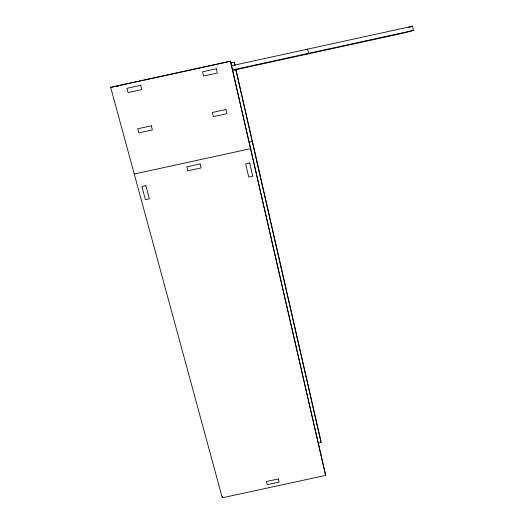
<?xml version="1.0" encoding="UTF-8"?>
<svg xmlns="http://www.w3.org/2000/svg" width="524" height="524" viewBox="0 0 524 524"><rect width="100%" height="100%" fill="white"/><g stroke="black" fill="none" stroke-linecap="round" stroke-linejoin="round"><path stroke-width="0.79" d="M222.294 497.8L110.682 87.37L230.481 61.19L325.659 475.399L222.294 497.8L222.438 496.483M250.682 148.259L250.583 148.665L134.255 174.047M252.352 141.297L249.09 142.325M306.285 54.326L308.492 53.337L307.634 49.138M408.203 27.576L412.611 26.2L413.318 30.431L405.216 32.711L232.505 70.445M230.691 61.242L110.682 87.37M230.888 62.788L234.254 62.133L234.981 65.303M231.084 65.867L412.611 26.2M232.401 69.967L413.318 30.431M318.69 443.075L321.081 442.557L320.858 440.979L235.885 69.26M115.64 86.388L118.824 86.067M119.747 85.491L121.293 85.333M234.254 62.133L234.811 65.271M230.481 61.19L325.659 475.399M235.721 69.253L321.081 442.557M140.701 85.307L126.959 88.314L128.085 92.552L141.814 89.552L140.701 85.307M216.333 68.782L202.578 71.788L203.6 76.046L217.336 73.046L216.333 68.782M151.305 125.819L137.74 128.78L138.84 132.9L152.386 129.945L151.305 125.819M225.91 109.523L212.344 112.49L213.34 116.636L226.885 113.675L225.91 109.523M200.089 163.92L186.734 166.835L187.749 170.844L201.085 167.935L200.089 163.92M145.849 185.601L141.86 186.472L145.423 199.651L149.399 198.786L145.849 185.601M249.673 162.957L245.677 163.829L248.769 177.119L252.745 176.247L249.673 162.957M278.323 478.943L266.415 481.523L267.22 484.713L279.115 482.132L278.323 478.943"/></g></svg>
